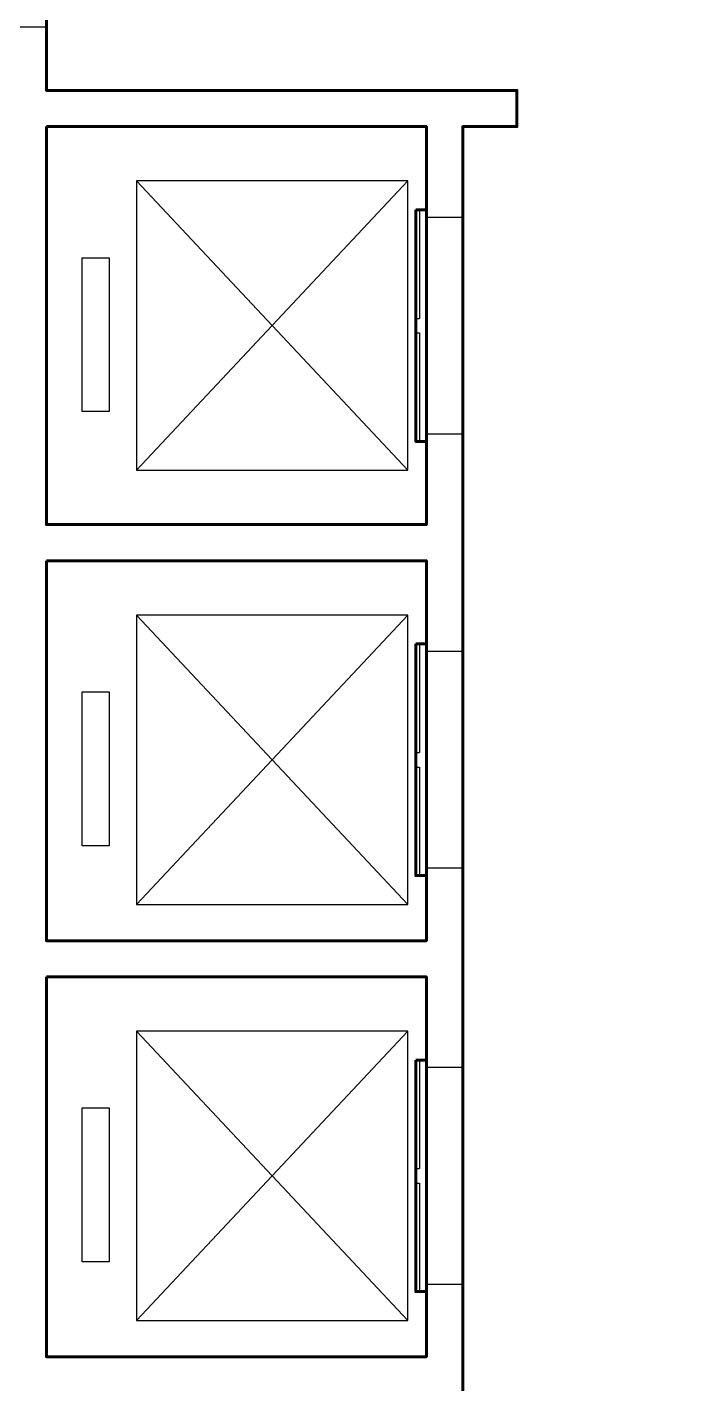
# Model space of a CAD drawing. Extents: x -355331 to -318731, y -592200 to -560200.
# Drawn here: x -340637 to -337031, y -579750 to -572250 of the extents above; entities that cross this region are included whole.
import ezdxf

# ---------------------------------------------------------------- set-up
doc = ezdxf.new("R2010")
doc.units = 0
doc.header["$LTSCALE"] = 1000
doc.header["$MEASUREMENT"] = 0
doc.layers.get('0').update_dxf_attribs({"linetype": 'CONTINUOUS'})
for name, color, linetype, lineweight in [('GT_电梯', 150, 'CONTINUOUS', 60), ('GT_过道', 30, 'CONTINUOUS', 60), ('GT_门', 245, 'CONTINUOUS', 60)]:
    doc.layers.add(name, color=color, linetype=linetype, lineweight=lineweight)
for name, color, linetype in [('WALL', 2, 'CONTINUOUS'), ('WIN', 4, 'CONTINUOUS'), ('WINDOW', 3, 'CONTINUOUS')]:
    doc.layers.add(name, color=color, linetype=linetype)

# ---------------------------------------------------------------- blocks, each defined once
blk = doc.blocks.new('$DorLib2D$00000127')
at = {"color": 0, "linetype": 'Continuous'}
for p, q in [((-0.0333333333331787, 0.79489831543669, -93.75), (-0.5333333333324753, 0.79489831543669, -93.75)), ((-0.5333333333324753, 0.79489831543669, -93.75), (-0.5333333333324753, 0.6904056441872441, -93.75)), ((-0.0333333333331787, 0.79489831543669, -93.75), (-0.0333333333331787, 0.6904056441872441, -93.75)), ((0.0333333333334629, 0.79489831543669, -93.75), (0.0333333333334629, 0.6904056441872441, -93.75)), ((0.533333333332763, 0.79489831543669, -93.75), (0.0333333333334629, 0.79489831543669, -93.75)), ((0.533333333332763, 0.79489831543669, -93.75), (0.533333333332763, 0.6904056441872441, -93.75)), ((-0.0333333333331787, 0.6904056441872441, -93.75), (-0.5333333333324753, 0.6904056441872441, -93.75)), ((0.533333333332763, 0.6904056441872441, -93.75), (0.0333333333334629, 0.6904056441872441, -93.75)), ((0.5000000000000533, 0.4999999999999787, -93.75), (-0.5000000000000321, 0.4999999999999787, -93.75))]:
    blk.add_line(p, q, dxfattribs=at)

msp = doc.modelspace()

# ---------------------------------------------------------------- linework, layer by layer
at = {"layer": 'GT_电梯'}
for points in [[(-340530.9739988464, -572800.3466597068), (-338430.9741445687, -572800.3497198621), (-338430.9773504166, -575000.3466597114), (-340530.9739988406, -575000.3466597124), (-340530.9707929635, -572800.3466597114)], [(-340530.973998848, -575200.3466597107), (-338430.9776418656, -575200.3497198328), (-338430.9776418645, -577300.3466597118), (-340530.9739988094, -577300.3466597128), (-340530.973998848, -575200.3466597107)], [(-340530.9739988471, -577500.3466597131), (-338430.9809934367, -577500.3497198299), (-338430.9809934205, -579600.3466597049), (-340530.9739988469, -579600.3466597054), (-340530.97093872, -577500.3466597175)]]:
    msp.add_lwpolyline(points, dxfattribs=at)
at = {"layer": 'GT_过道'}
msp.add_lwpolyline([(-340530.9739988441, -571200.3466597121), (-340530.9739988435, -572600.346659707), (-337930.9739988445, -572600.3466597061), (-337930.9739988267, -572800.3466597061), (-338230.9741445638, -572800.3462225467), (-338230.9741445638, -579800.3466597036), (-338480.9739988432, -579800.3466597036), (-338480.973998874, -580900.3466597059), (-335580.9739988431, -580900.3466597089), (-335580.973998843, -579800.3466597089), (-336230.973998845, -579800.3466597073), (-336230.973998845, -572600.3466597036), (-333530.9739988449, -572600.3466596886), (-333530.9739988449, -571200.3466597067), (-340530.9739988441, -571200.3466597096)], dxfattribs=at)
at = {"layer": 'GT_门', "elevation": -112500}
for points in [[(-338489.9563431933, -573260.3464280508), (-338430.9748148839, -573260.3465139997), (-338430.9748148837, -574540.3464585039), (-338489.9563431904, -574540.3464280503), (-338489.9563431933, -573260.3464280508)], [(-338489.9579752661, -575660.3464280479), (-338430.9783121747, -575660.3465139932), (-338430.9783121747, -576940.346513993), (-338489.9598404835, -576940.346428045), (-338489.9598404837, -575660.3464432748)], [(-338489.9613268331, -577960.3464280576), (-338430.9816637455, -577960.3465140029), (-338430.9816637455, -579240.3465140028), (-338489.9631920561, -579240.3464280543), (-338489.9613268359, -577960.3464280576)]]:
    msp.add_lwpolyline(points, dxfattribs=at)
at = {"layer": 'WALL'}
for p, q in [((-340530.9739988408, -572250.3466597192), (-340730.9739988443, -572250.3466597192)), ((-340530.9739988441, -572600.346659707), (-340530.9739988408, -572250.3466597192)), ((-340530.9739988441, -572600.346659707), (-338330.9739988451, -572600.3466597061)), ((-338330.9739988451, -572600.3466597061), (-337930.9739988445, -572600.3466597061)), ((-337930.9739988445, -572600.3466597061), (-337930.9739988445, -572800.3466597061)), ((-340530.9739988464, -572800.3466597068), (-338430.9741445643, -572800.3466597068)), ((-340530.9739988446, -574600.3466597063), (-340530.9739988464, -572800.3466597068)), ((-338430.9741445643, -572800.3466597068), (-338430.9748731725, -573300.3465139868)), ((-338230.9748731638, -573300.3468054282), (-338230.9741445644, -572800.3466597327)), ((-338230.9741445644, -572800.3466597327), (-337930.9739988445, -572800.3466597061)), ((-338430.9748731725, -573300.3465139868), (-338230.9748731638, -573300.3468054282)), ((-338430.9766218191, -574500.3465140047), (-338430.9773504166, -575000.3466597114)), ((-338230.9766218109, -574500.3468054458), (-338430.9766218191, -574500.3465140047)), ((-338230.9774961381, -575100.3468054384), (-338230.9766218109, -574500.3468054458)), ((-340530.9739988406, -575000.3466597124), (-340530.9739988446, -574600.3466597063)), ((-338430.9773504166, -575000.3466597114), (-340530.9739988406, -575000.3466597124)), ((-338230.9783704597, -575700.3468054289), (-338230.9774961381, -575100.3468054384)), ((-340530.9739988446, -577300.3466597061), (-340530.973998848, -575200.3466597107)), ((-338430.9776418611, -575200.3466597096), (-340530.973998848, -575200.3466597107)), ((-338430.9776418611, -575200.3466597096), (-338430.9783704626, -575700.3465139878)), ((-338430.9783704626, -575700.3465139878), (-338230.9783704597, -575700.3468054289)), ((-338430.980119109, -576900.3465140057), (-338430.9807019923, -577300.3466597118)), ((-338230.9801191063, -576900.3468054468), (-338430.980119109, -576900.3465140057)), ((-338230.980847711, -577400.3468054292), (-338230.9801191063, -576900.3468054468)), ((-338430.9807019923, -577300.3466597118), (-340530.9739988094, -577300.3466597128)), ((-340530.9739988094, -577300.3466597128), (-340530.9739988446, -577300.3466597061)), ((-338230.9817220332, -578000.3468054425), (-338230.980847711, -577400.3468054292)), ((-340530.9739988469, -579600.3466597054), (-340530.9739988469, -577500.3466597131)), ((-338430.9809934322, -577500.3466597121), (-340530.9739988469, -577500.3466597131)), ((-338430.9809934322, -577500.3466597121), (-338430.9817220336, -578000.3465140016)), ((-338430.9817220336, -578000.3465140016), (-338230.9817220332, -578000.3468054425)), ((-338430.98347068, -579200.3465140002), (-338430.9840535638, -579600.3466597049)), ((-338230.9834706808, -579200.3468054415), (-338430.98347068, -579200.3465140002)), ((-338230.9843450062, -579800.3466597036), (-338230.9834706808, -579200.3468054415)), ((-338580.9739988445, -579600.3466597061), (-340530.9739988469, -579600.3466597054)), ((-338430.9840535638, -579600.3466597049), (-338580.9739988445, -579600.3466597061))]:
    msp.add_line(p, q, dxfattribs=at)
at = {"layer": 'WIN'}
for p, q in [((-340033.5865296952, -573100.3466597043), (-338533.586529695, -574700.3466597091)), ((-338533.5865296973, -573100.3466597075), (-340033.586529693, -574700.3466597067)), ((-340033.5865296959, -575500.3466596985), (-338533.5865296958, -577100.3466597036)), ((-338533.586529698, -575500.3466597016), (-340033.5865296936, -577100.3466597006)), ((-340033.5865296937, -577800.3466597012), (-338533.5865296936, -579400.3466597061)), ((-338533.5865296961, -577800.3466597043), (-340033.5865296916, -579400.3466597036))]:
    msp.add_line(p, q, dxfattribs=at)
for points in [[(-338533.586529695, -574700.3466597091), (-338533.5865296973, -573100.3466597075), (-340033.5865296952, -573100.3466597043), (-340033.586529693, -574700.3466597067)], [(-340183.5865296948, -574375.3466597054), (-340333.586529692, -574375.3466597099), (-340333.5865296937, -573525.3466597053), (-340183.5865296937, -573525.346659705)], [(-338533.5865296958, -577100.3466597036), (-338533.586529698, -575500.3466597016), (-340033.5865296959, -575500.3466596985), (-340033.5865296936, -577100.3466597006)], [(-340183.5865296956, -576775.3466596996), (-340333.5865296923, -576775.346659704), (-340333.5865296945, -575925.3466596995), (-340183.5865296945, -575925.3466596991)], [(-338533.5865296936, -579400.3466597061), (-338533.5865296961, -577800.3466597043), (-340033.5865296937, -577800.3466597012), (-340033.5865296916, -579400.3466597036)], [(-340183.5865296933, -579075.3466597025), (-340333.5865296905, -579075.3466597068), (-340333.5865296923, -578225.3466597022), (-340183.5865296926, -578225.346659702)]]:
    msp.add_lwpolyline(points, close=True, dxfattribs=at)

# ---------------------------------------------------------------- block references
at = {"layer": 'WINDOW', "xscale": 1199.999999999993, "yscale": 200, "zscale": 1200}
for p, rotation in [((-338330.9757474916, -573900.3466597181), 89.99991650827452), ((-338330.9792447848, -576300.3466597126), 89.99991650827452), ((-338330.9825963574, -578600.3466597222), 89.99991650828008)]:
    msp.add_blockref('$DorLib2D$00000127', p, dxfattribs=dict(at, rotation=rotation))

doc.saveas('drawing.dxf')
